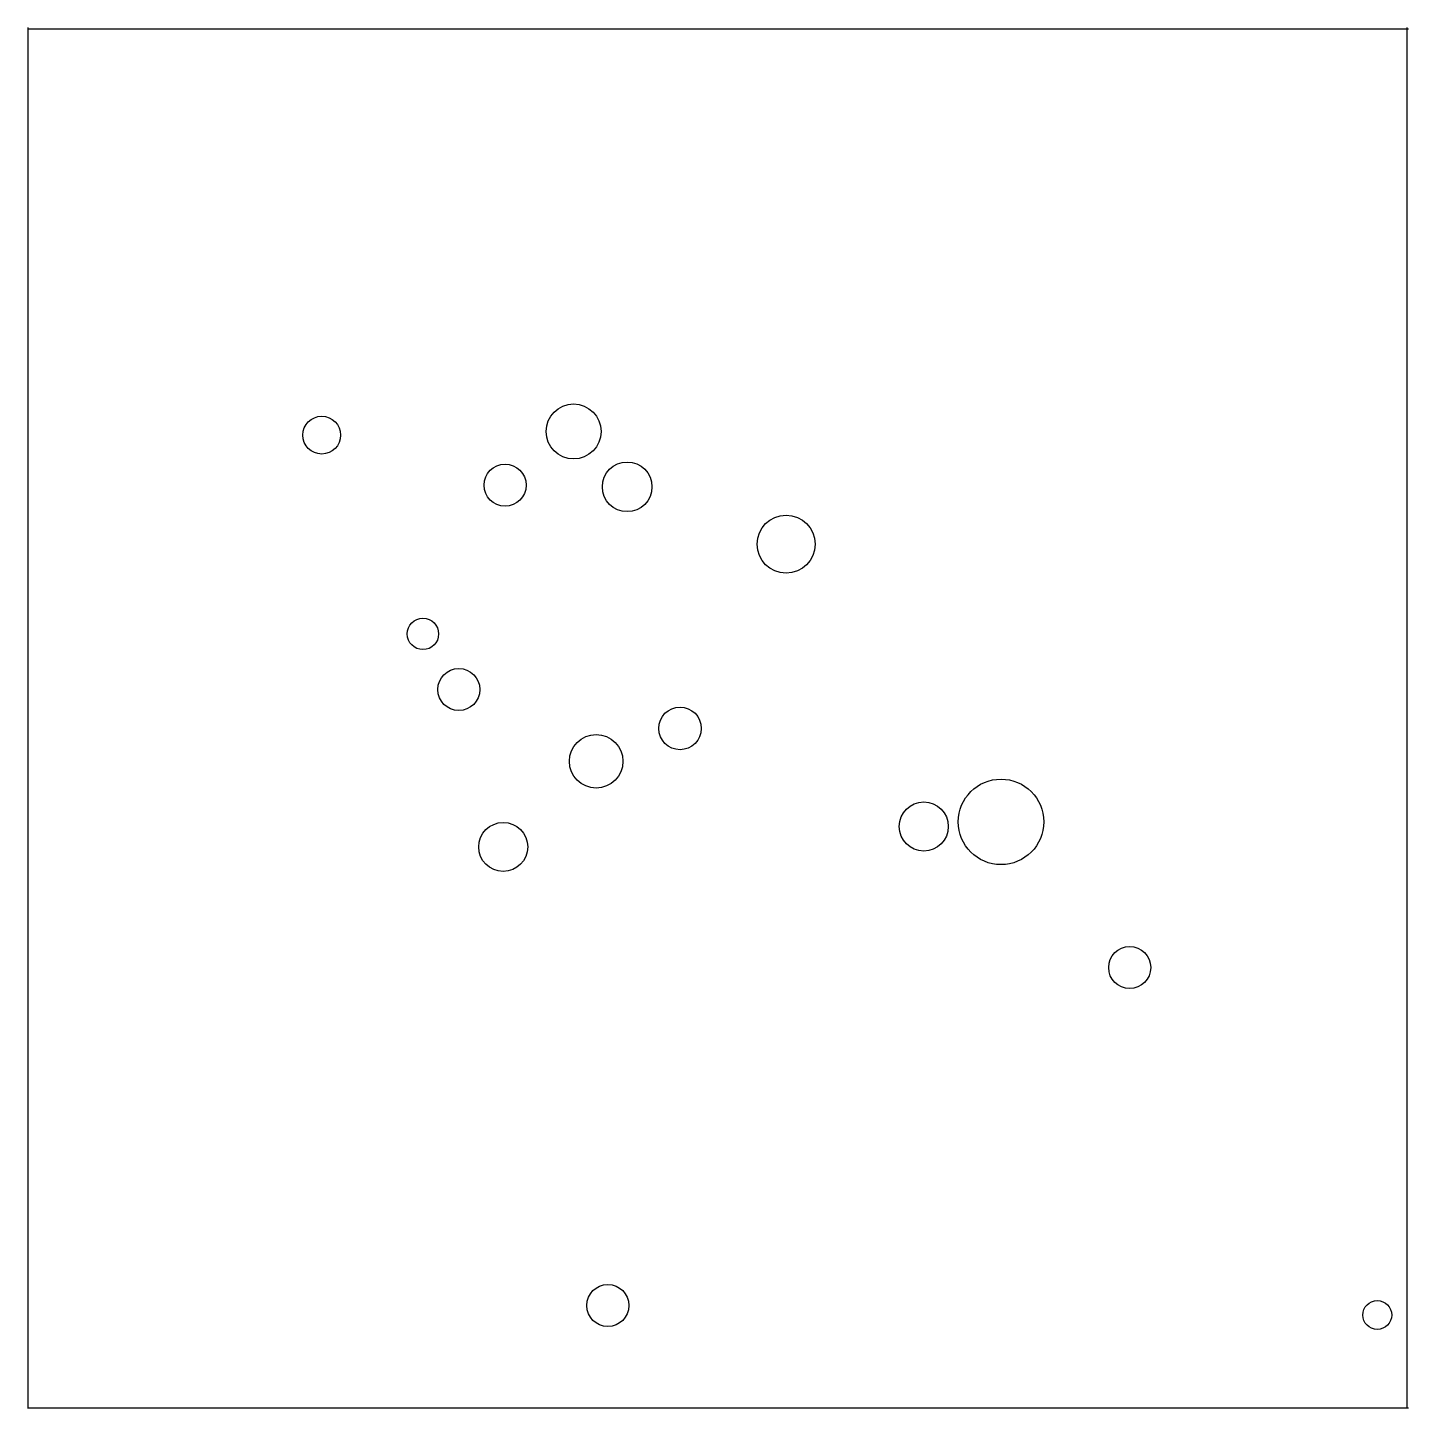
# Model space of a CAD drawing. Extents: x 7.049 to 8.034, y 2.549 to 3.534.
import ezdxf

# ---------------------------------------------------------------- set-up
doc = ezdxf.new("R2010")
doc.units = 0
doc.layers.add('LAYER1', color=7, linetype='CONTINUOUS')
doc.layers.add('LAYER12', color=5, linetype='CONTINUOUS')

msp = doc.modelspace()

# ---------------------------------------------------------------- linework, layer by layer
at = {"layer": 'LAYER1', "color": 7, "linetype": 'CONTINUOUS'}
for centre, radius in [((7.4385, 3.246), 0.0196), ((7.2588, 3.2434), 0.0135), ((7.3896, 3.2077), 0.015), ((7.4767, 3.2065), 0.0177), ((7.5901, 3.1656), 0.0207), ((7.331, 3.1016), 0.0112), ((7.3566, 3.0619), 0.015), ((7.5144, 3.0342), 0.0152), ((7.4546, 3.0107), 0.0191), ((7.7434, 2.9675), 0.0305), ((7.6883, 2.9642), 0.0175), ((7.3883, 2.9496), 0.0175), ((7.8352, 2.8636), 0.015), ((7.4629, 2.6225), 0.015), ((8.0118, 2.6157), 0.0103)]:
    msp.add_circle(centre, radius, dxfattribs=at)
at = {"layer": 'LAYER12', "color": 5, "linetype": 'CONTINUOUS'}
for points in [[(7.0493, 3.5331), (7.049, 3.5331)], [(7.0493, 3.5301), (7.0493, 3.5341)], [(7.053, 3.5331), (7.0493, 3.5331)], [(7.0493, 2.5511), (7.0493, 3.5301)], [(7.1279, 3.5331), (7.053, 3.5331)], [(8.0339, 3.5331), (7.1279, 3.5331)], [(8.033, 3.5341), (8.033, 2.5511)], [(8.034, 3.5331), (8.0339, 3.5331)], [(7.0493, 2.5494), (7.049, 2.5494)], [(7.049, 2.5494), (7.0493, 2.5494)], [(7.0493, 2.5494), (7.0493, 2.5511)], [(7.0493, 2.5494), (7.0493, 2.5491)], [(7.0493, 2.5491), (7.0493, 2.5494)], [(7.0493, 2.5494), (7.053, 2.5494)], [(7.053, 2.5494), (7.1279, 2.5494)], [(7.1279, 2.5494), (8.034, 2.5494)], [(8.033, 2.5511), (8.033, 2.5494)]]:
    msp.add_lwpolyline(points, dxfattribs=at)

doc.saveas('drawing.dxf')
